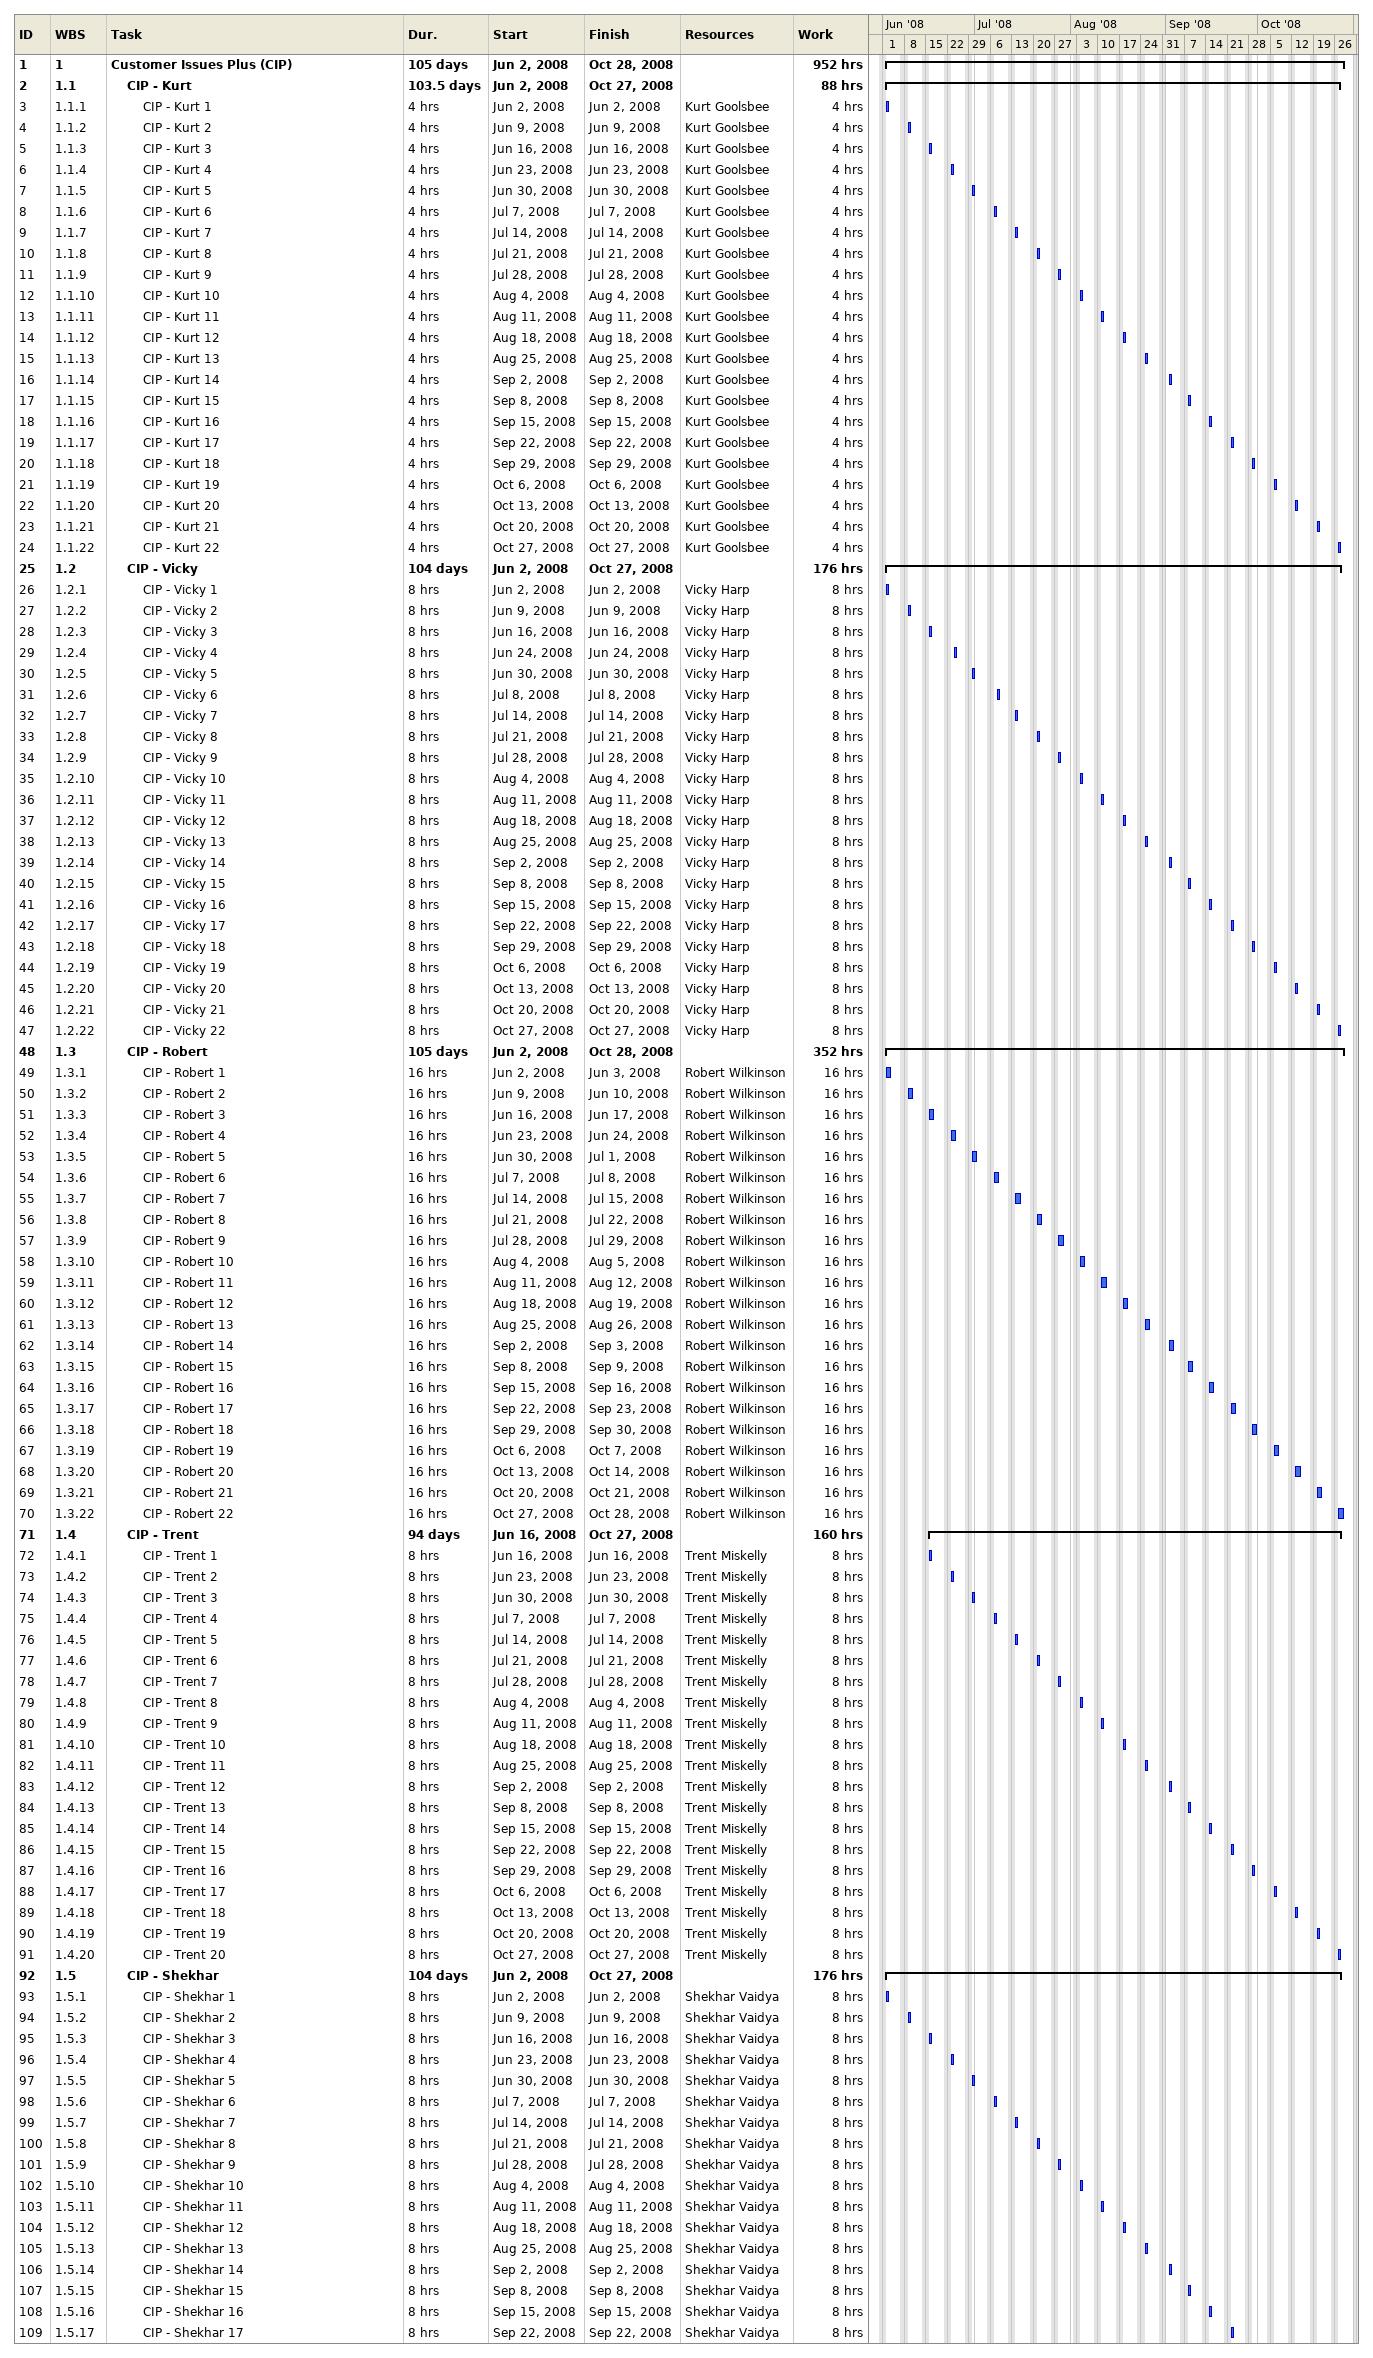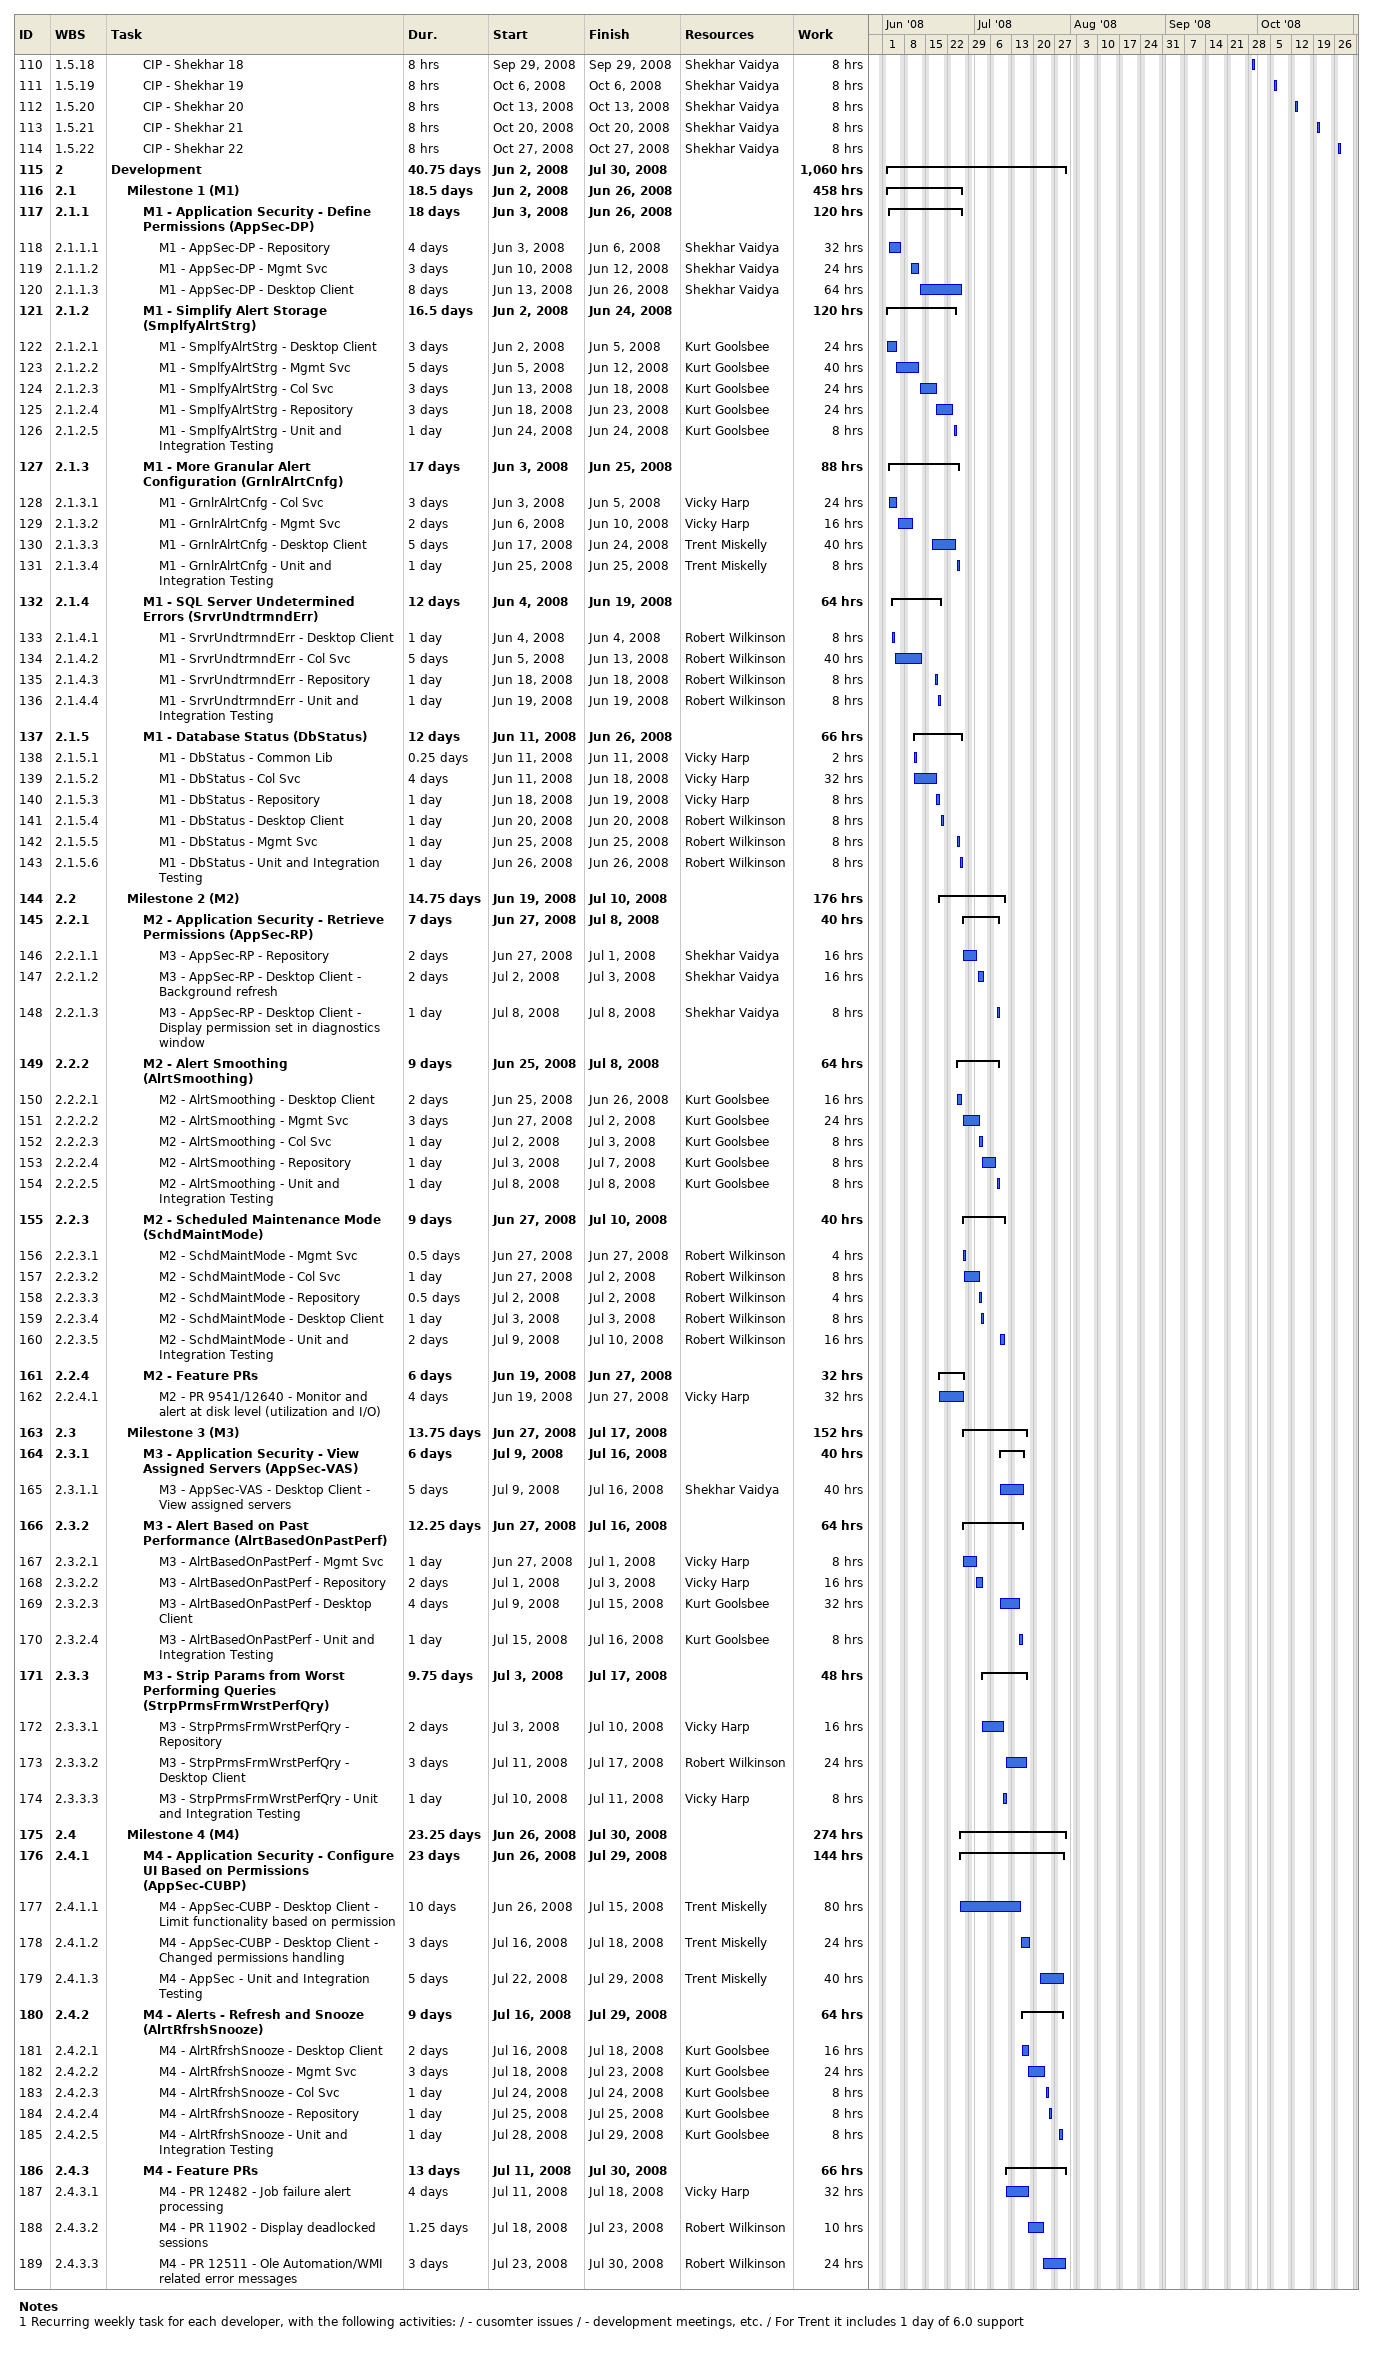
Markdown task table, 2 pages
| ID | WBS | Task | Duration | Start | Finish | Resources | Work (h) |
|---|---|---|---|---|---|---|---|
| 1 | 1 | **Customer Issues Plus (CIP)** | 105d | 2008-06-02 | 2008-10-28 |  | 952 |
| 2 | 1.1 | **CIP - Kurt** | 103.5d | 2008-06-02 | 2008-10-27 |  | 88 |
| 3 | 1.1.1 | CIP - Kurt 1 | 4h | 2008-06-02 | 2008-06-02 | Kurt Goolsbee | 4 |
| 4 | 1.1.2 | CIP - Kurt 2 | 4h | 2008-06-09 | 2008-06-09 | Kurt Goolsbee | 4 |
| 5 | 1.1.3 | CIP - Kurt 3 | 4h | 2008-06-16 | 2008-06-16 | Kurt Goolsbee | 4 |
| 6 | 1.1.4 | CIP - Kurt 4 | 4h | 2008-06-23 | 2008-06-23 | Kurt Goolsbee | 4 |
| 7 | 1.1.5 | CIP - Kurt 5 | 4h | 2008-06-30 | 2008-06-30 | Kurt Goolsbee | 4 |
| 8 | 1.1.6 | CIP - Kurt 6 | 4h | 2008-07-07 | 2008-07-07 | Kurt Goolsbee | 4 |
| 9 | 1.1.7 | CIP - Kurt 7 | 4h | 2008-07-14 | 2008-07-14 | Kurt Goolsbee | 4 |
| 10 | 1.1.8 | CIP - Kurt 8 | 4h | 2008-07-21 | 2008-07-21 | Kurt Goolsbee | 4 |
| 11 | 1.1.9 | CIP - Kurt 9 | 4h | 2008-07-28 | 2008-07-28 | Kurt Goolsbee | 4 |
| 12 | 1.1.10 | CIP - Kurt 10 | 4h | 2008-08-04 | 2008-08-04 | Kurt Goolsbee | 4 |
| 13 | 1.1.11 | CIP - Kurt 11 | 4h | 2008-08-11 | 2008-08-11 | Kurt Goolsbee | 4 |
| 14 | 1.1.12 | CIP - Kurt 12 | 4h | 2008-08-18 | 2008-08-18 | Kurt Goolsbee | 4 |
| 15 | 1.1.13 | CIP - Kurt 13 | 4h | 2008-08-25 | 2008-08-25 | Kurt Goolsbee | 4 |
| 16 | 1.1.14 | CIP - Kurt 14 | 4h | 2008-09-02 | 2008-09-02 | Kurt Goolsbee | 4 |
| 17 | 1.1.15 | CIP - Kurt 15 | 4h | 2008-09-08 | 2008-09-08 | Kurt Goolsbee | 4 |
| 18 | 1.1.16 | CIP - Kurt 16 | 4h | 2008-09-15 | 2008-09-15 | Kurt Goolsbee | 4 |
| 19 | 1.1.17 | CIP - Kurt 17 | 4h | 2008-09-22 | 2008-09-22 | Kurt Goolsbee | 4 |
| 20 | 1.1.18 | CIP - Kurt 18 | 4h | 2008-09-29 | 2008-09-29 | Kurt Goolsbee | 4 |
| 21 | 1.1.19 | CIP - Kurt 19 | 4h | 2008-10-06 | 2008-10-06 | Kurt Goolsbee | 4 |
| 22 | 1.1.20 | CIP - Kurt 20 | 4h | 2008-10-13 | 2008-10-13 | Kurt Goolsbee | 4 |
| 23 | 1.1.21 | CIP - Kurt 21 | 4h | 2008-10-20 | 2008-10-20 | Kurt Goolsbee | 4 |
| 24 | 1.1.22 | CIP - Kurt 22 | 4h | 2008-10-27 | 2008-10-27 | Kurt Goolsbee | 4 |
| 25 | 1.2 | **CIP - Vicky** | 104d | 2008-06-02 | 2008-10-27 |  | 176 |
| 26 | 1.2.1 | CIP - Vicky 1 | 8h | 2008-06-02 | 2008-06-02 | Vicky Harp | 8 |
| 27 | 1.2.2 | CIP - Vicky 2 | 8h | 2008-06-09 | 2008-06-09 | Vicky Harp | 8 |
| 28 | 1.2.3 | CIP - Vicky 3 | 8h | 2008-06-16 | 2008-06-16 | Vicky Harp | 8 |
| 29 | 1.2.4 | CIP - Vicky 4 | 8h | 2008-06-24 | 2008-06-24 | Vicky Harp | 8 |
| 30 | 1.2.5 | CIP - Vicky 5 | 8h | 2008-06-30 | 2008-06-30 | Vicky Harp | 8 |
| 31 | 1.2.6 | CIP - Vicky 6 | 8h | 2008-07-08 | 2008-07-08 | Vicky Harp | 8 |
| 32 | 1.2.7 | CIP - Vicky 7 | 8h | 2008-07-14 | 2008-07-14 | Vicky Harp | 8 |
| 33 | 1.2.8 | CIP - Vicky 8 | 8h | 2008-07-21 | 2008-07-21 | Vicky Harp | 8 |
| 34 | 1.2.9 | CIP - Vicky 9 | 8h | 2008-07-28 | 2008-07-28 | Vicky Harp | 8 |
| 35 | 1.2.10 | CIP - Vicky 10 | 8h | 2008-08-04 | 2008-08-04 | Vicky Harp | 8 |
| 36 | 1.2.11 | CIP - Vicky 11 | 8h | 2008-08-11 | 2008-08-11 | Vicky Harp | 8 |
| 37 | 1.2.12 | CIP - Vicky 12 | 8h | 2008-08-18 | 2008-08-18 | Vicky Harp | 8 |
| 38 | 1.2.13 | CIP - Vicky 13 | 8h | 2008-08-25 | 2008-08-25 | Vicky Harp | 8 |
| 39 | 1.2.14 | CIP - Vicky 14 | 8h | 2008-09-02 | 2008-09-02 | Vicky Harp | 8 |
| 40 | 1.2.15 | CIP - Vicky 15 | 8h | 2008-09-08 | 2008-09-08 | Vicky Harp | 8 |
| 41 | 1.2.16 | CIP - Vicky 16 | 8h | 2008-09-15 | 2008-09-15 | Vicky Harp | 8 |
| 42 | 1.2.17 | CIP - Vicky 17 | 8h | 2008-09-22 | 2008-09-22 | Vicky Harp | 8 |
| 43 | 1.2.18 | CIP - Vicky 18 | 8h | 2008-09-29 | 2008-09-29 | Vicky Harp | 8 |
| 44 | 1.2.19 | CIP - Vicky 19 | 8h | 2008-10-06 | 2008-10-06 | Vicky Harp | 8 |
| 45 | 1.2.20 | CIP - Vicky 20 | 8h | 2008-10-13 | 2008-10-13 | Vicky Harp | 8 |
| 46 | 1.2.21 | CIP - Vicky 21 | 8h | 2008-10-20 | 2008-10-20 | Vicky Harp | 8 |
| 47 | 1.2.22 | CIP - Vicky 22 | 8h | 2008-10-27 | 2008-10-27 | Vicky Harp | 8 |
| 48 | 1.3 | **CIP - Robert** | 105d | 2008-06-02 | 2008-10-28 |  | 352 |
| 49 | 1.3.1 | CIP - Robert 1 | 16h | 2008-06-02 | 2008-06-03 | Robert Wilkinson | 16 |
| 50 | 1.3.2 | CIP - Robert 2 | 16h | 2008-06-09 | 2008-06-10 | Robert Wilkinson | 16 |
| 51 | 1.3.3 | CIP - Robert 3 | 16h | 2008-06-16 | 2008-06-17 | Robert Wilkinson | 16 |
| 52 | 1.3.4 | CIP - Robert 4 | 16h | 2008-06-23 | 2008-06-24 | Robert Wilkinson | 16 |
| 53 | 1.3.5 | CIP - Robert 5 | 16h | 2008-06-30 | 2008-07-01 | Robert Wilkinson | 16 |
| 54 | 1.3.6 | CIP - Robert 6 | 16h | 2008-07-07 | 2008-07-08 | Robert Wilkinson | 16 |
| 55 | 1.3.7 | CIP - Robert 7 | 16h | 2008-07-14 | 2008-07-15 | Robert Wilkinson | 16 |
| 56 | 1.3.8 | CIP - Robert 8 | 16h | 2008-07-21 | 2008-07-22 | Robert Wilkinson | 16 |
| 57 | 1.3.9 | CIP - Robert 9 | 16h | 2008-07-28 | 2008-07-29 | Robert Wilkinson | 16 |
| 58 | 1.3.10 | CIP - Robert 10 | 16h | 2008-08-04 | 2008-08-05 | Robert Wilkinson | 16 |
| 59 | 1.3.11 | CIP - Robert 11 | 16h | 2008-08-11 | 2008-08-12 | Robert Wilkinson | 16 |
| 60 | 1.3.12 | CIP - Robert 12 | 16h | 2008-08-18 | 2008-08-19 | Robert Wilkinson | 16 |
| 61 | 1.3.13 | CIP - Robert 13 | 16h | 2008-08-25 | 2008-08-26 | Robert Wilkinson | 16 |
| 62 | 1.3.14 | CIP - Robert 14 | 16h | 2008-09-02 | 2008-09-03 | Robert Wilkinson | 16 |
| 63 | 1.3.15 | CIP - Robert 15 | 16h | 2008-09-08 | 2008-09-09 | Robert Wilkinson | 16 |
| 64 | 1.3.16 | CIP - Robert 16 | 16h | 2008-09-15 | 2008-09-16 | Robert Wilkinson | 16 |
| 65 | 1.3.17 | CIP - Robert 17 | 16h | 2008-09-22 | 2008-09-23 | Robert Wilkinson | 16 |
| 66 | 1.3.18 | CIP - Robert 18 | 16h | 2008-09-29 | 2008-09-30 | Robert Wilkinson | 16 |
| 67 | 1.3.19 | CIP - Robert 19 | 16h | 2008-10-06 | 2008-10-07 | Robert Wilkinson | 16 |
| 68 | 1.3.20 | CIP - Robert 20 | 16h | 2008-10-13 | 2008-10-14 | Robert Wilkinson | 16 |
| 69 | 1.3.21 | CIP - Robert 21 | 16h | 2008-10-20 | 2008-10-21 | Robert Wilkinson | 16 |
| 70 | 1.3.22 | CIP - Robert 22 | 16h | 2008-10-27 | 2008-10-28 | Robert Wilkinson | 16 |
| 71 | 1.4 | **CIP - Trent** | 94d | 2008-06-16 | 2008-10-27 |  | 160 |
| 72 | 1.4.1 | CIP - Trent 1 | 8h | 2008-06-16 | 2008-06-16 | Trent Miskelly | 8 |
| 73 | 1.4.2 | CIP - Trent 2 | 8h | 2008-06-23 | 2008-06-23 | Trent Miskelly | 8 |
| 74 | 1.4.3 | CIP - Trent 3 | 8h | 2008-06-30 | 2008-06-30 | Trent Miskelly | 8 |
| 75 | 1.4.4 | CIP - Trent 4 | 8h | 2008-07-07 | 2008-07-07 | Trent Miskelly | 8 |
| 76 | 1.4.5 | CIP - Trent 5 | 8h | 2008-07-14 | 2008-07-14 | Trent Miskelly | 8 |
| 77 | 1.4.6 | CIP - Trent 6 | 8h | 2008-07-21 | 2008-07-21 | Trent Miskelly | 8 |
| 78 | 1.4.7 | CIP - Trent 7 | 8h | 2008-07-28 | 2008-07-28 | Trent Miskelly | 8 |
| 79 | 1.4.8 | CIP - Trent 8 | 8h | 2008-08-04 | 2008-08-04 | Trent Miskelly | 8 |
| 80 | 1.4.9 | CIP - Trent 9 | 8h | 2008-08-11 | 2008-08-11 | Trent Miskelly | 8 |
| 81 | 1.4.10 | CIP - Trent 10 | 8h | 2008-08-18 | 2008-08-18 | Trent Miskelly | 8 |
| 82 | 1.4.11 | CIP - Trent 11 | 8h | 2008-08-25 | 2008-08-25 | Trent Miskelly | 8 |
| 83 | 1.4.12 | CIP - Trent 12 | 8h | 2008-09-02 | 2008-09-02 | Trent Miskelly | 8 |
| 84 | 1.4.13 | CIP - Trent 13 | 8h | 2008-09-08 | 2008-09-08 | Trent Miskelly | 8 |
| 85 | 1.4.14 | CIP - Trent 14 | 8h | 2008-09-15 | 2008-09-15 | Trent Miskelly | 8 |
| 86 | 1.4.15 | CIP - Trent 15 | 8h | 2008-09-22 | 2008-09-22 | Trent Miskelly | 8 |
| 87 | 1.4.16 | CIP - Trent 16 | 8h | 2008-09-29 | 2008-09-29 | Trent Miskelly | 8 |
| 88 | 1.4.17 | CIP - Trent 17 | 8h | 2008-10-06 | 2008-10-06 | Trent Miskelly | 8 |
| 89 | 1.4.18 | CIP - Trent 18 | 8h | 2008-10-13 | 2008-10-13 | Trent Miskelly | 8 |
| 90 | 1.4.19 | CIP - Trent 19 | 8h | 2008-10-20 | 2008-10-20 | Trent Miskelly | 8 |
| 91 | 1.4.20 | CIP - Trent 20 | 8h | 2008-10-27 | 2008-10-27 | Trent Miskelly | 8 |
| 92 | 1.5 | **CIP - Shekhar** | 104d | 2008-06-02 | 2008-10-27 |  | 176 |
| 93 | 1.5.1 | CIP - Shekhar 1 | 8h | 2008-06-02 | 2008-06-02 | Shekhar Vaidya | 8 |
| 94 | 1.5.2 | CIP - Shekhar 2 | 8h | 2008-06-09 | 2008-06-09 | Shekhar Vaidya | 8 |
| 95 | 1.5.3 | CIP - Shekhar 3 | 8h | 2008-06-16 | 2008-06-16 | Shekhar Vaidya | 8 |
| 96 | 1.5.4 | CIP - Shekhar 4 | 8h | 2008-06-23 | 2008-06-23 | Shekhar Vaidya | 8 |
| 97 | 1.5.5 | CIP - Shekhar 5 | 8h | 2008-06-30 | 2008-06-30 | Shekhar Vaidya | 8 |
| 98 | 1.5.6 | CIP - Shekhar 6 | 8h | 2008-07-07 | 2008-07-07 | Shekhar Vaidya | 8 |
| 99 | 1.5.7 | CIP - Shekhar 7 | 8h | 2008-07-14 | 2008-07-14 | Shekhar Vaidya | 8 |
| 100 | 1.5.8 | CIP - Shekhar 8 | 8h | 2008-07-21 | 2008-07-21 | Shekhar Vaidya | 8 |
| 101 | 1.5.9 | CIP - Shekhar 9 | 8h | 2008-07-28 | 2008-07-28 | Shekhar Vaidya | 8 |
| 102 | 1.5.10 | CIP - Shekhar 10 | 8h | 2008-08-04 | 2008-08-04 | Shekhar Vaidya | 8 |
| 103 | 1.5.11 | CIP - Shekhar 11 | 8h | 2008-08-11 | 2008-08-11 | Shekhar Vaidya | 8 |
| 104 | 1.5.12 | CIP - Shekhar 12 | 8h | 2008-08-18 | 2008-08-18 | Shekhar Vaidya | 8 |
| 105 | 1.5.13 | CIP - Shekhar 13 | 8h | 2008-08-25 | 2008-08-25 | Shekhar Vaidya | 8 |
| 106 | 1.5.14 | CIP - Shekhar 14 | 8h | 2008-09-02 | 2008-09-02 | Shekhar Vaidya | 8 |
| 107 | 1.5.15 | CIP - Shekhar 15 | 8h | 2008-09-08 | 2008-09-08 | Shekhar Vaidya | 8 |
| 108 | 1.5.16 | CIP - Shekhar 16 | 8h | 2008-09-15 | 2008-09-15 | Shekhar Vaidya | 8 |
| 109 | 1.5.17 | CIP - Shekhar 17 | 8h | 2008-09-22 | 2008-09-22 | Shekhar Vaidya | 8 |
| 110 | 1.5.18 | CIP - Shekhar 18 | 8h | 2008-09-29 | 2008-09-29 | Shekhar Vaidya | 8 |
| 111 | 1.5.19 | CIP - Shekhar 19 | 8h | 2008-10-06 | 2008-10-06 | Shekhar Vaidya | 8 |
| 112 | 1.5.20 | CIP - Shekhar 20 | 8h | 2008-10-13 | 2008-10-13 | Shekhar Vaidya | 8 |
| 113 | 1.5.21 | CIP - Shekhar 21 | 8h | 2008-10-20 | 2008-10-20 | Shekhar Vaidya | 8 |
| 114 | 1.5.22 | CIP - Shekhar 22 | 8h | 2008-10-27 | 2008-10-27 | Shekhar Vaidya | 8 |
| 115 | 2 | **Development** | 40.75d | 2008-06-02 | 2008-07-30 |  | 1060 |
| 116 | 2.1 | **Milestone 1 (M1)** | 18.5d | 2008-06-02 | 2008-06-26 |  | 458 |
| 117 | 2.1.1 | **M1 - Application Security - Define Permissions (AppSec-DP)** | 18d | 2008-06-03 | 2008-06-26 |  | 120 |
| 118 | 2.1.1.1 | M1 - AppSec-DP - Repository | 4d | 2008-06-03 | 2008-06-06 | Shekhar Vaidya | 32 |
| 119 | 2.1.1.2 | M1 - AppSec-DP - Mgmt Svc | 3d | 2008-06-10 | 2008-06-12 | Shekhar Vaidya | 24 |
| 120 | 2.1.1.3 | M1 - AppSec-DP - Desktop Client | 8d | 2008-06-13 | 2008-06-26 | Shekhar Vaidya | 64 |
| 121 | 2.1.2 | **M1 - Simplify Alert Storage (SmplfyAlrtStrg)** | 16.5d | 2008-06-02 | 2008-06-24 |  | 120 |
| 122 | 2.1.2.1 | M1 - SmplfyAlrtStrg - Desktop Client | 3d | 2008-06-02 | 2008-06-05 | Kurt Goolsbee | 24 |
| 123 | 2.1.2.2 | M1 - SmplfyAlrtStrg - Mgmt Svc | 5d | 2008-06-05 | 2008-06-12 | Kurt Goolsbee | 40 |
| 124 | 2.1.2.3 | M1 - SmplfyAlrtStrg - Col Svc | 3d | 2008-06-13 | 2008-06-18 | Kurt Goolsbee | 24 |
| 125 | 2.1.2.4 | M1 - SmplfyAlrtStrg - Repository | 3d | 2008-06-18 | 2008-06-23 | Kurt Goolsbee | 24 |
| 126 | 2.1.2.5 | M1 - SmplfyAlrtStrg - Unit and Integration Testing | 1d | 2008-06-24 | 2008-06-24 | Kurt Goolsbee | 8 |
| 127 | 2.1.3 | **M1 - More Granular Alert Configuration (GrnlrAlrtCnfg)** | 17d | 2008-06-03 | 2008-06-25 |  | 88 |
| 128 | 2.1.3.1 | M1 - GrnlrAlrtCnfg - Col Svc | 3d | 2008-06-03 | 2008-06-05 | Vicky Harp | 24 |
| 129 | 2.1.3.2 | M1 - GrnlrAlrtCnfg - Mgmt Svc | 2d | 2008-06-06 | 2008-06-10 | Vicky Harp | 16 |
| 130 | 2.1.3.3 | M1 - GrnlrAlrtCnfg - Desktop Client | 5d | 2008-06-17 | 2008-06-24 | Trent Miskelly | 40 |
| 131 | 2.1.3.4 | M1 - GrnlrAlrtCnfg - Unit and Integration Testing | 1d | 2008-06-25 | 2008-06-25 | Trent Miskelly | 8 |
| 132 | 2.1.4 | **M1 - SQL Server Undetermined Errors (SrvrUndtrmndErr)** | 12d | 2008-06-04 | 2008-06-19 |  | 64 |
| 133 | 2.1.4.1 | M1 - SrvrUndtrmndErr - Desktop Client | 1d | 2008-06-04 | 2008-06-04 | Robert Wilkinson | 8 |
| 134 | 2.1.4.2 | M1 - SrvrUndtrmndErr - Col Svc | 5d | 2008-06-05 | 2008-06-13 | Robert Wilkinson | 40 |
| 135 | 2.1.4.3 | M1 - SrvrUndtrmndErr - Repository | 1d | 2008-06-18 | 2008-06-18 | Robert Wilkinson | 8 |
| 136 | 2.1.4.4 | M1 - SrvrUndtrmndErr - Unit and Integration Testing | 1d | 2008-06-19 | 2008-06-19 | Robert Wilkinson | 8 |
| 137 | 2.1.5 | **M1 - Database Status (DbStatus)** | 12d | 2008-06-11 | 2008-06-26 |  | 66 |
| 138 | 2.1.5.1 | M1 - DbStatus - Common Lib | 0.25d | 2008-06-11 | 2008-06-11 | Vicky Harp | 2 |
| 139 | 2.1.5.2 | M1 - DbStatus - Col Svc | 4d | 2008-06-11 | 2008-06-18 | Vicky Harp | 32 |
| 140 | 2.1.5.3 | M1 - DbStatus - Repository | 1d | 2008-06-18 | 2008-06-19 | Vicky Harp | 8 |
| 141 | 2.1.5.4 | M1 - DbStatus - Desktop Client | 1d | 2008-06-20 | 2008-06-20 | Robert Wilkinson | 8 |
| 142 | 2.1.5.5 | M1 - DbStatus - Mgmt Svc | 1d | 2008-06-25 | 2008-06-25 | Robert Wilkinson | 8 |
| 143 | 2.1.5.6 | M1 - DbStatus - Unit and Integration Testing | 1d | 2008-06-26 | 2008-06-26 | Robert Wilkinson | 8 |
| 144 | 2.2 | **Milestone 2 (M2)** | 14.75d | 2008-06-19 | 2008-07-10 |  | 176 |
| 145 | 2.2.1 | **M2 - Application Security - Retrieve Permissions (AppSec-RP)** | 7d | 2008-06-27 | 2008-07-08 |  | 40 |
| 146 | 2.2.1.1 | M3 - AppSec-RP - Repository | 2d | 2008-06-27 | 2008-07-01 | Shekhar Vaidya | 16 |
| 147 | 2.2.1.2 | M3 - AppSec-RP - Desktop Client - Background refresh | 2d | 2008-07-02 | 2008-07-03 | Shekhar Vaidya | 16 |
| 148 | 2.2.1.3 | M3 - AppSec-RP - Desktop Client - Display permission set in diagnostics window | 1d | 2008-07-08 | 2008-07-08 | Shekhar Vaidya | 8 |
| 149 | 2.2.2 | **M2 - Alert Smoothing (AlrtSmoothing)** | 9d | 2008-06-25 | 2008-07-08 |  | 64 |
| 150 | 2.2.2.1 | M2 - AlrtSmoothing - Desktop Client | 2d | 2008-06-25 | 2008-06-26 | Kurt Goolsbee | 16 |
| 151 | 2.2.2.2 | M2 - AlrtSmoothing - Mgmt Svc | 3d | 2008-06-27 | 2008-07-02 | Kurt Goolsbee | 24 |
| 152 | 2.2.2.3 | M2 - AlrtSmoothing - Col Svc | 1d | 2008-07-02 | 2008-07-03 | Kurt Goolsbee | 8 |
| 153 | 2.2.2.4 | M2 - AlrtSmoothing - Repository | 1d | 2008-07-03 | 2008-07-07 | Kurt Goolsbee | 8 |
| 154 | 2.2.2.5 | M2 - AlrtSmoothing - Unit and Integration Testing | 1d | 2008-07-08 | 2008-07-08 | Kurt Goolsbee | 8 |
| 155 | 2.2.3 | **M2 - Scheduled Maintenance Mode (SchdMaintMode)** | 9d | 2008-06-27 | 2008-07-10 |  | 40 |
| 156 | 2.2.3.1 | M2 - SchdMaintMode - Mgmt Svc | 0.5d | 2008-06-27 | 2008-06-27 | Robert Wilkinson | 4 |
| 157 | 2.2.3.2 | M2 - SchdMaintMode - Col Svc | 1d | 2008-06-27 | 2008-07-02 | Robert Wilkinson | 8 |
| 158 | 2.2.3.3 | M2 - SchdMaintMode - Repository | 0.5d | 2008-07-02 | 2008-07-02 | Robert Wilkinson | 4 |
| 159 | 2.2.3.4 | M2 - SchdMaintMode - Desktop Client | 1d | 2008-07-03 | 2008-07-03 | Robert Wilkinson | 8 |
| 160 | 2.2.3.5 | M2 - SchdMaintMode - Unit and Integration Testing | 2d | 2008-07-09 | 2008-07-10 | Robert Wilkinson | 16 |
| 161 | 2.2.4 | **M2 - Feature PRs** | 6d | 2008-06-19 | 2008-06-27 |  | 32 |
| 162 | 2.2.4.1 | M2 - PR 9541/12640 - Monitor and alert at disk level (utilization and I/O) | 4d | 2008-06-19 | 2008-06-27 | Vicky Harp | 32 |
| 163 | 2.3 | **Milestone 3 (M3)** | 13.75d | 2008-06-27 | 2008-07-17 |  | 152 |
| 164 | 2.3.1 | **M3 - Application Security - View Assigned Servers (AppSec-VAS)** | 6d | 2008-07-09 | 2008-07-16 |  | 40 |
| 165 | 2.3.1.1 | M3 - AppSec-VAS - Desktop Client - View assigned servers | 5d | 2008-07-09 | 2008-07-16 | Shekhar Vaidya | 40 |
| 166 | 2.3.2 | **M3 - Alert Based on Past Performance (AlrtBasedOnPastPerf)** | 12.25d | 2008-06-27 | 2008-07-16 |  | 64 |
| 167 | 2.3.2.1 | M3 - AlrtBasedOnPastPerf - Mgmt Svc | 1d | 2008-06-27 | 2008-07-01 | Vicky Harp | 8 |
| 168 | 2.3.2.2 | M3 - AlrtBasedOnPastPerf - Repository | 2d | 2008-07-01 | 2008-07-03 | Vicky Harp | 16 |
| 169 | 2.3.2.3 | M3 - AlrtBasedOnPastPerf - Desktop Client | 4d | 2008-07-09 | 2008-07-15 | Kurt Goolsbee | 32 |
| 170 | 2.3.2.4 | M3 - AlrtBasedOnPastPerf - Unit and Integration Testing | 1d | 2008-07-15 | 2008-07-16 | Kurt Goolsbee | 8 |
| 171 | 2.3.3 | **M3 - Strip Params from Worst Performing Queries (StrpPrmsFrmWrstPerfQry)** | 9.75d | 2008-07-03 | 2008-07-17 |  | 48 |
| 172 | 2.3.3.1 | M3 - StrpPrmsFrmWrstPerfQry - Repository | 2d | 2008-07-03 | 2008-07-10 | Vicky Harp | 16 |
| 173 | 2.3.3.2 | M3 - StrpPrmsFrmWrstPerfQry - Desktop Client | 3d | 2008-07-11 | 2008-07-17 | Robert Wilkinson | 24 |
| 174 | 2.3.3.3 | M3 - StrpPrmsFrmWrstPerfQry - Unit and Integration Testing | 1d | 2008-07-10 | 2008-07-11 | Vicky Harp | 8 |
| 175 | 2.4 | **Milestone 4 (M4)** | 23.25d | 2008-06-26 | 2008-07-30 |  | 274 |
| 176 | 2.4.1 | **M4 - Application Security - Configure UI Based on Permissions (AppSec-CUBP)** | 23d | 2008-06-26 | 2008-07-29 |  | 144 |
| 177 | 2.4.1.1 | M4 - AppSec-CUBP - Desktop Client - Limit functionality based on permission | 10d | 2008-06-26 | 2008-07-15 | Trent Miskelly | 80 |
| 178 | 2.4.1.2 | M4 - AppSec-CUBP - Desktop Client - Changed permissions handling | 3d | 2008-07-16 | 2008-07-18 | Trent Miskelly | 24 |
| 179 | 2.4.1.3 | M4 - AppSec - Unit and Integration Testing | 5d | 2008-07-22 | 2008-07-29 | Trent Miskelly | 40 |
| 180 | 2.4.2 | **M4 - Alerts - Refresh and Snooze (AlrtRfrshSnooze)** | 9d | 2008-07-16 | 2008-07-29 |  | 64 |
| 181 | 2.4.2.1 | M4 - AlrtRfrshSnooze - Desktop Client | 2d | 2008-07-16 | 2008-07-18 | Kurt Goolsbee | 16 |
| 182 | 2.4.2.2 | M4 - AlrtRfrshSnooze - Mgmt Svc | 3d | 2008-07-18 | 2008-07-23 | Kurt Goolsbee | 24 |
| 183 | 2.4.2.3 | M4 - AlrtRfrshSnooze - Col Svc | 1d | 2008-07-24 | 2008-07-24 | Kurt Goolsbee | 8 |
| 184 | 2.4.2.4 | M4 - AlrtRfrshSnooze - Repository | 1d | 2008-07-25 | 2008-07-25 | Kurt Goolsbee | 8 |
| 185 | 2.4.2.5 | M4 - AlrtRfrshSnooze - Unit and Integration Testing | 1d | 2008-07-28 | 2008-07-29 | Kurt Goolsbee | 8 |
| 186 | 2.4.3 | **M4 - Feature PRs** | 13d | 2008-07-11 | 2008-07-30 |  | 66 |
| 187 | 2.4.3.1 | M4 - PR 12482 - Job failure alert processing | 4d | 2008-07-11 | 2008-07-18 | Vicky Harp | 32 |
| 188 | 2.4.3.2 | M4 - PR 11902 - Display deadlocked sessions | 1.25d | 2008-07-18 | 2008-07-23 | Robert Wilkinson | 10 |
| 189 | 2.4.3.3 | M4 - PR 12511 - Ole Automation/WMI related error messages | 3d | 2008-07-23 | 2008-07-30 | Robert Wilkinson | 24 |

Notes
- 1: Recurring weekly task for each developer, with the following activities: / - cusomter issues / - development meetings, etc. / For Trent it includes 1 day of 6.0 support
